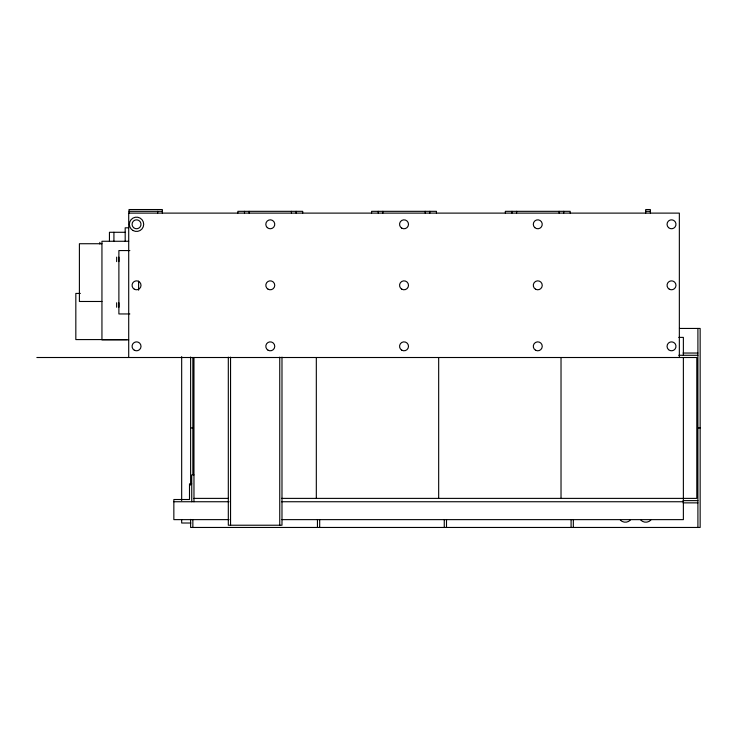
<?xml version="1.0" encoding="UTF-8"?>
<svg xmlns="http://www.w3.org/2000/svg" width="737" height="737" viewBox="0 0 737 737"><rect width="100%" height="100%" fill="white"/><g stroke="black" fill="none" stroke-linecap="round" stroke-linejoin="round"><path stroke-width="1.11" d="M138.611 290.185L138.611 281.129M129.021 211.326L162.333 211.326M645.723 211.326L650.347 211.326M128.708 227.807L125.189 227.807L125.189 241.229M125.189 232.284L109.445 232.284L109.445 241.229M128.708 241.266L101.946 241.266L101.946 339.877L128.708 339.877M101.946 243.726L79.403 243.726L79.403 301.479L101.946 301.479M129.841 250.562L118.887 250.562L118.887 313.953L129.841 313.953M80.361 293.418L75.828 293.418L75.828 339.582L126.819 339.582M679.45 328.444L700.15 328.444L700.15 527.462L190.616 527.462L190.616 519.41M678.768 337.389L683.374 337.389L683.374 355.28M683.052 353.041L697.911 353.041M678.768 355.28L697.911 355.28M36.85 357.509L696.797 357.509L696.797 498.387L281.488 498.387M190.616 427.948L192.854 427.948M697.911 427.948L700.15 427.948M193.969 474.904L191.74 474.904L191.74 501.74M191.74 483.85L189.501 483.85L189.501 499.511L173.849 499.511L173.849 519.631L229.05 519.631M193.969 498.387L228.516 498.387M683.052 500.626L697.911 500.626M173.849 501.74L229.05 501.74M281.488 501.74L683.374 501.74M683.052 502.864L697.911 502.864M281.967 519.631L683.374 519.631L683.374 357.509M190.883 523.012L181.671 523.012L181.671 519.567M697.911 328.444L697.911 527.462M679.348 357.509L679.348 213.113L128.708 213.113L128.708 357.509M650.347 213.113L650.347 209.538L645.723 209.538L645.723 213.113M573.331 519.631L573.331 527.462M571.092 519.631L571.092 527.462M570.198 213.113L570.198 211.326L505.342 211.326L505.342 213.113M563.741 211.326L563.741 213.113M561.023 357.509L561.023 498.387M559.116 211.326L559.116 213.113M516.609 211.326L516.609 213.113M511.975 211.326L511.975 213.113M446.502 519.631L446.502 527.462M444.264 519.631L444.264 527.462M438.672 357.509L438.672 498.387M436.451 213.113L436.451 211.326L371.595 211.326L371.595 213.113M429.828 211.326L429.828 213.113M425.194 211.326L425.194 213.113M382.862 211.326L382.862 213.113M378.228 211.326L378.228 213.113M319.683 519.631L319.683 527.462M317.444 519.631L317.444 527.462M316.32 357.509L316.32 498.387M302.714 213.113L302.714 211.326L237.858 211.326L237.858 213.113M296.081 211.326L296.081 213.113M291.447 211.326L291.447 213.113M281.985 357.15L281.985 525.223L228.313 525.223L228.313 357.15M279.747 357.15L279.747 525.223M249.115 211.326L249.115 213.113M244.491 211.326L244.491 213.113M230.552 357.15L230.552 525.223M193.969 357.509L193.969 501.74M192.854 357.509L192.854 474.508M192.854 519.631L192.854 527.462M190.616 357.04L190.616 485.139M181.671 356.597L181.671 500.589M162.333 213.113L162.333 209.538L129.021 209.538L129.021 213.113M157.709 211.326L157.709 213.113M118.887 257.13L118.887 261.607M118.887 302.778L118.887 307.246M116.649 257.13L116.649 261.607M116.649 302.778L116.649 307.246M113.922 232.284L113.922 241.229M99.836 242.344L99.836 244.021M650.789 520.147A7.048 7.048 0 0 1 640.831 520.147M630.319 520.147A7.048 7.048 0 0 1 620.361 520.147M535.532 289.19A4.477 4.477 0 0 0 542.248 285.311A4.477 4.477 0 0 0 535.532 281.442A4.477 4.477 0 0 0 535.532 289.19M401.794 228.175A4.477 4.477 0 0 0 408.501 224.297A4.477 4.477 0 0 0 401.794 220.427A4.477 4.477 0 0 0 401.794 228.175M535.532 350.204A4.477 4.477 0 0 0 542.248 346.335A4.477 4.477 0 0 0 535.532 342.456A4.477 4.477 0 0 0 535.532 350.204M534.776 227.622A4.477 4.477 0 0 0 542.146 225.227A4.477 4.477 0 0 0 536.389 220.041A4.477 4.477 0 0 0 534.776 227.622M268.047 289.19A4.477 4.477 0 0 0 274.754 285.311A4.477 4.477 0 0 0 268.047 281.442A4.477 4.477 0 0 0 268.047 289.19M401.794 289.19A4.477 4.477 0 0 0 408.501 285.311A4.477 4.477 0 0 0 401.794 281.442A4.477 4.477 0 0 0 401.794 289.19M668.523 349.651A4.477 4.477 0 0 0 675.893 347.265A4.477 4.477 0 0 0 670.136 342.079A4.477 4.477 0 0 0 668.523 349.651M401.794 350.204A4.477 4.477 0 0 0 408.501 346.335A4.477 4.477 0 0 0 401.794 342.456A4.477 4.477 0 0 0 401.794 350.204M669.279 289.19A4.477 4.477 0 0 0 675.986 285.311A4.477 4.477 0 0 0 669.279 281.442A4.477 4.477 0 0 0 669.279 289.19M268.047 350.204A4.477 4.477 0 0 0 274.754 346.335A4.477 4.477 0 0 0 268.047 342.456A4.477 4.477 0 0 0 268.047 350.204M668.523 227.622A4.477 4.477 0 0 0 675.893 225.227A4.477 4.477 0 0 0 670.136 220.041A4.477 4.477 0 0 0 668.523 227.622M267.291 227.622A4.477 4.477 0 0 0 274.661 225.227A4.477 4.477 0 0 0 268.904 220.041A4.477 4.477 0 0 0 267.291 227.622M134.3 350.204A4.477 4.477 0 0 0 141.016 346.335A4.477 4.477 0 0 0 134.3 342.456A4.477 4.477 0 0 0 134.3 350.204M133.544 227.622A4.477 4.477 0 0 0 140.914 225.227A4.477 4.477 0 0 0 135.157 220.041A4.477 4.477 0 0 0 133.544 227.622M132.964 230.497A7.158 7.158 0 0 0 143.697 224.297A7.158 7.158 0 0 0 132.964 218.097A7.158 7.158 0 0 0 132.964 230.497M134.3 289.19A4.477 4.477 0 0 0 141.016 285.311A4.477 4.477 0 0 0 134.3 281.442A4.477 4.477 0 0 0 134.3 289.19"/></g></svg>
